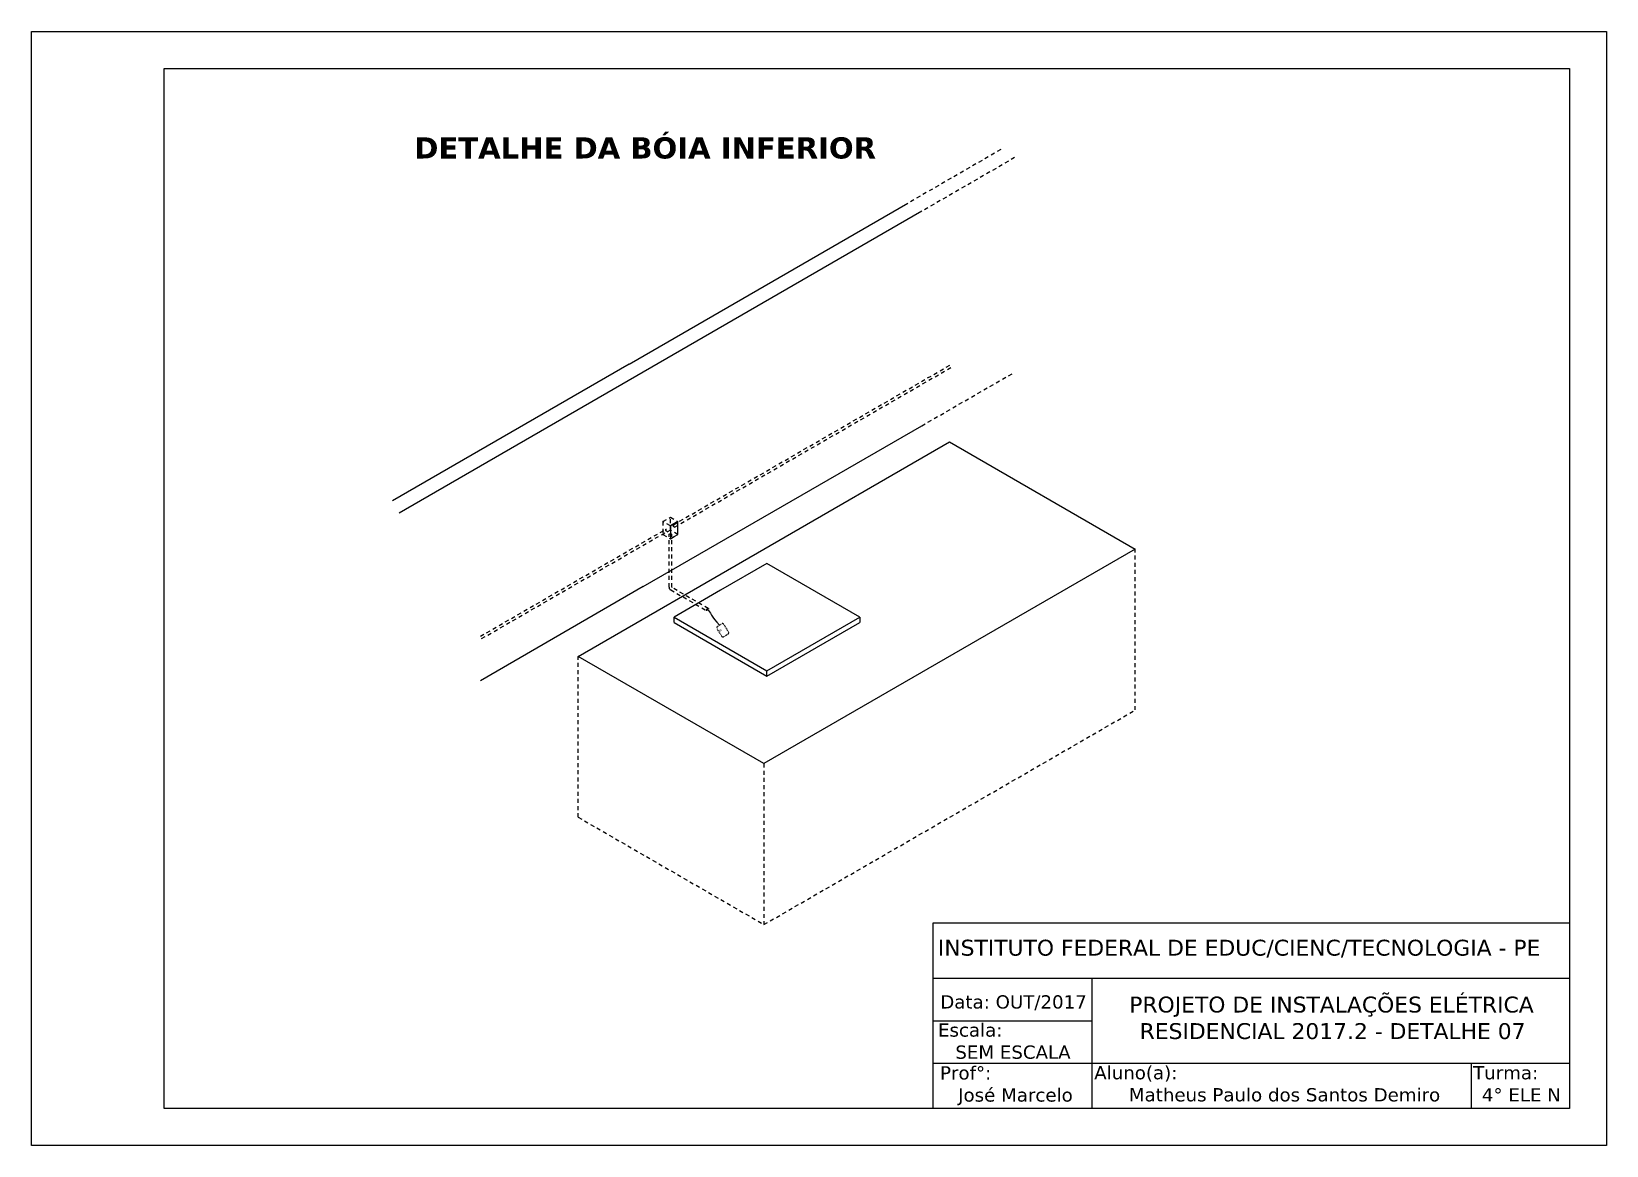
# Model space of a CAD drawing. Header units: metres. Extents: x 266 to 563, y 310 to 520.
import ezdxf

# ---------------------------------------------------------------- set-up
doc = ezdxf.new("R2010")
doc.units = ezdxf.units.M
doc.linetypes.add('JIS_02_0.7', pattern=[1.35, 0.75, -0.6])

msp = doc.modelspace()

# ---------------------------------------------------------------- linework, layer by layer
at = {"ltscale": 3}
for p, q in [((266.1, 520.03), (563.1, 520.03)), ((266.1, 310.03), (266.1, 520.03)), ((563.1, 520.03), (563.1, 310.03)), ((291.1, 513.03), (556.1, 513.03)), ((291.1, 317.03), (291.1, 513.03)), ((556.1, 513.03), (556.1, 317.03)), ((556.1, 317.03), (291.1, 317.03)), ((563.1, 310.03), (266.1, 310.03))]:
    msp.add_line(p, q, dxfattribs=at)
at = {"linetype": 'JIS_02_0.7'}
for p, q in [((448.86, 497.77), (431.36, 487.66)), ((451.49, 496.25), (433.98, 486.14)), ((387.15, 427.04), (439.68, 457.37)), ((387.37, 426.61), (439.9, 456.93)), ((433.98, 445.71), (451.49, 455.81)), ((385.17, 427.64), (386.57, 428.45)), ((386.57, 428.45), (387.98, 427.64)), ((386.57, 426.02), (386.57, 428.45)), ((350.76, 406.03), (385.78, 426.25)), ((350.98, 405.59), (386, 425.81)), ((386.57, 426.83), (385.17, 427.64)), ((385.17, 427.64), (385.17, 425.21)), ((386.57, 426.02), (385.17, 425.21)), ((385.17, 425.21), (386.57, 424.4)), ((386.33, 415.31), (386.33, 425.21)), ((387.98, 425.21), (386.57, 426.02)), ((386.82, 415.31), (386.82, 425.21)), ((474.25, 392.13), (474.25, 422.46)), ((386.63, 414.79), (393.45, 410.85)), ((393.7, 411.27), (386.87, 415.22)), ((369.2, 371.91), (369.2, 402.24)), ((404.22, 351.69), (474.25, 392.13)), ((404.22, 382.02), (404.22, 351.69)), ((369.2, 371.91), (404.22, 351.69))]:
    msp.add_line(p, q, dxfattribs=at)
for p, q in [((378.83, 457.33), (431.36, 487.66)), ((433.98, 486.14), (381.46, 455.81)), ((378.83, 457.33), (334.2, 431.57)), ((381.46, 455.81), (335.4, 429.22)), ((381.46, 415.38), (433.98, 445.71)), ((404.22, 422.46), (439.23, 442.67)), ((439.23, 442.67), (474.25, 422.46)), ((387.98, 427.64), (386.57, 426.83)), ((386.57, 426.83), (386.57, 424.4)), ((386.57, 424.4), (387.28, 424.81)), ((387.28, 424.81), (387.98, 425.21)), ((387.98, 425.21), (387.98, 427.64)), ((369.2, 402.24), (404.22, 422.46)), ((474.25, 422.46), (404.22, 382.02)), ((381.46, 415.38), (350.74, 397.64)), ((387.28, 408.63), (387.28, 409.64)), ((422.29, 409.64), (422.29, 408.63)), ((404.22, 382.02), (369.2, 402.24)), ((404.78, 398.53), (404.78, 399.54)), ((436.1, 317.03), (436.1, 352.03)), ((436.1, 352.03), (556.1, 352.03)), ((556.1, 341.53), (436.1, 341.53)), ((466.1, 317.03), (466.1, 341.53)), ((436.1, 333.53), (466.1, 333.53)), ((436.1, 325.53), (556.1, 325.53)), ((537.56, 325.53), (537.56, 317.03))]:
    msp.add_line(p, q)
msp.add_lwpolyline([(387.28, 409.64), (404.78, 399.54), (422.29, 409.64), (404.78, 419.75), (396.03, 414.7)], close=True)
msp.add_lwpolyline([(387.28, 408.63), (404.78, 398.53), (422.29, 408.63)])
at = {"linetype": 'JIS_02_0.7', "ltscale": 0.05}
msp.add_lwpolyline([(395.34, 407.52, -0.414214), (395.42, 407.85), (396.27, 408.39, -0.414214), (396.6, 408.31), (397.56, 406.78, -0.414214), (397.48, 406.45), (396.62, 405.92, -0.414214), (396.29, 405.99)], format="xyb", close=True, dxfattribs=at)
at = {"linetype": 'JIS_02_0.7'}
for centre, radius, start, end in [((386.82, 415.25), 0.499, 173.1765, 249.5639), ((386.93, 415.31), 0.105, 180.6371, 240.6371)]:
    msp.add_arc(centre, radius, start, end, dxfattribs=at)
for centre, major_axis in [((385.87, 426.02), (0.124, -0.214)), ((386.57, 425.21), (-0.248, 0)), ((387.28, 426.83), (0.124, -0.214)), ((393.58, 411.06), (-0.124, -0.214))]:
    msp.add_ellipse(centre, major_axis=major_axis, ratio=0.57735, dxfattribs=at)
msp.add_open_spline([(393.46, 411.14), (393.5, 411.11), (394.17, 410.67), (394.27, 409.75), (395.84, 408.12)], degree=3, knots=[0.0144622, 0.0144622, 0.0144622, 0.0144622, 0.0216661, 0.135708, 0.135708, 0.135708, 0.135708])

# ---------------------------------------------------------------- texts
at = {"attachment_point": 1}
for s, width, gutter_width, insert, char_height in [('\\pi18.10699;{\\fVerdana|b1|i0|c0|p34;DETALHE DA BÓIA INFERIOR}', 125.8876, 0.25, (320.17, 500.09), 4), ('\\pi0.66329;{\\fVerdana|b0|i0|c0|p34;INSTITUTO FEDERAL DE EDUC/CIENC/TECNOLOGIA - PE}', 119.1667, 12.5, (436.35, 348.82), 3), ('\\pi20.27612;{\\fVerdana|b0|i0|c0|p34;PROJETO DE INSTALAÇÕES ELÉTRICA \\P\\pi22.24254;RESIDENCIAL 2017.2 - DETALHE 07\\H1.11484x; }', 119.1667, 12.5, (452.82, 338.1), 3), ('{\\fVerdana|b0|i0|c0|p34;Data: OUT/2017}', 28.5079, 12.5, (437.47, 338.35), 2.5), ('{\\fVerdana|b0|i0|c0|p34;Escala: \\P   SEM ESCALA}', 37.9283, 12.5, (437.04, 333.05), 2.5), ('{\\fVerdana|b0|i0|c0|p34;Prof°:\\P\\pi3.41904;José Marcelo}', 28.5859, 12.5, (437.42, 324.97), 2.5), ('{\\fVerdana|b0|i0|c0|p34;Aluno(a): \\P      Matheus Paulo dos Santos Demiro}', 90, 12.5, (466.5, 325.01), 2.5), ('{\\fVerdana|b0|i0|c0|p34;Turma: \\P\\pi1.66523;4° ELE N}', 18.1743, 12.5, (537.94, 325), 2.5)]:
    msp.add_mtext_dynamic_manual_height_columns(s, width=width, gutter_width=gutter_width, heights=[0], dxfattribs=dict(at, insert=insert, char_height=char_height))
at = {"insert": (395.72, 407.14), "char_height": 0.376, "attachment_point": 1, "rotation": 31.8813}
msp.add_mtext_dynamic_manual_height_columns(' BI', width=0.1817, gutter_width=0.25, heights=[0], dxfattribs=at)

doc.saveas('drawing.dxf')
